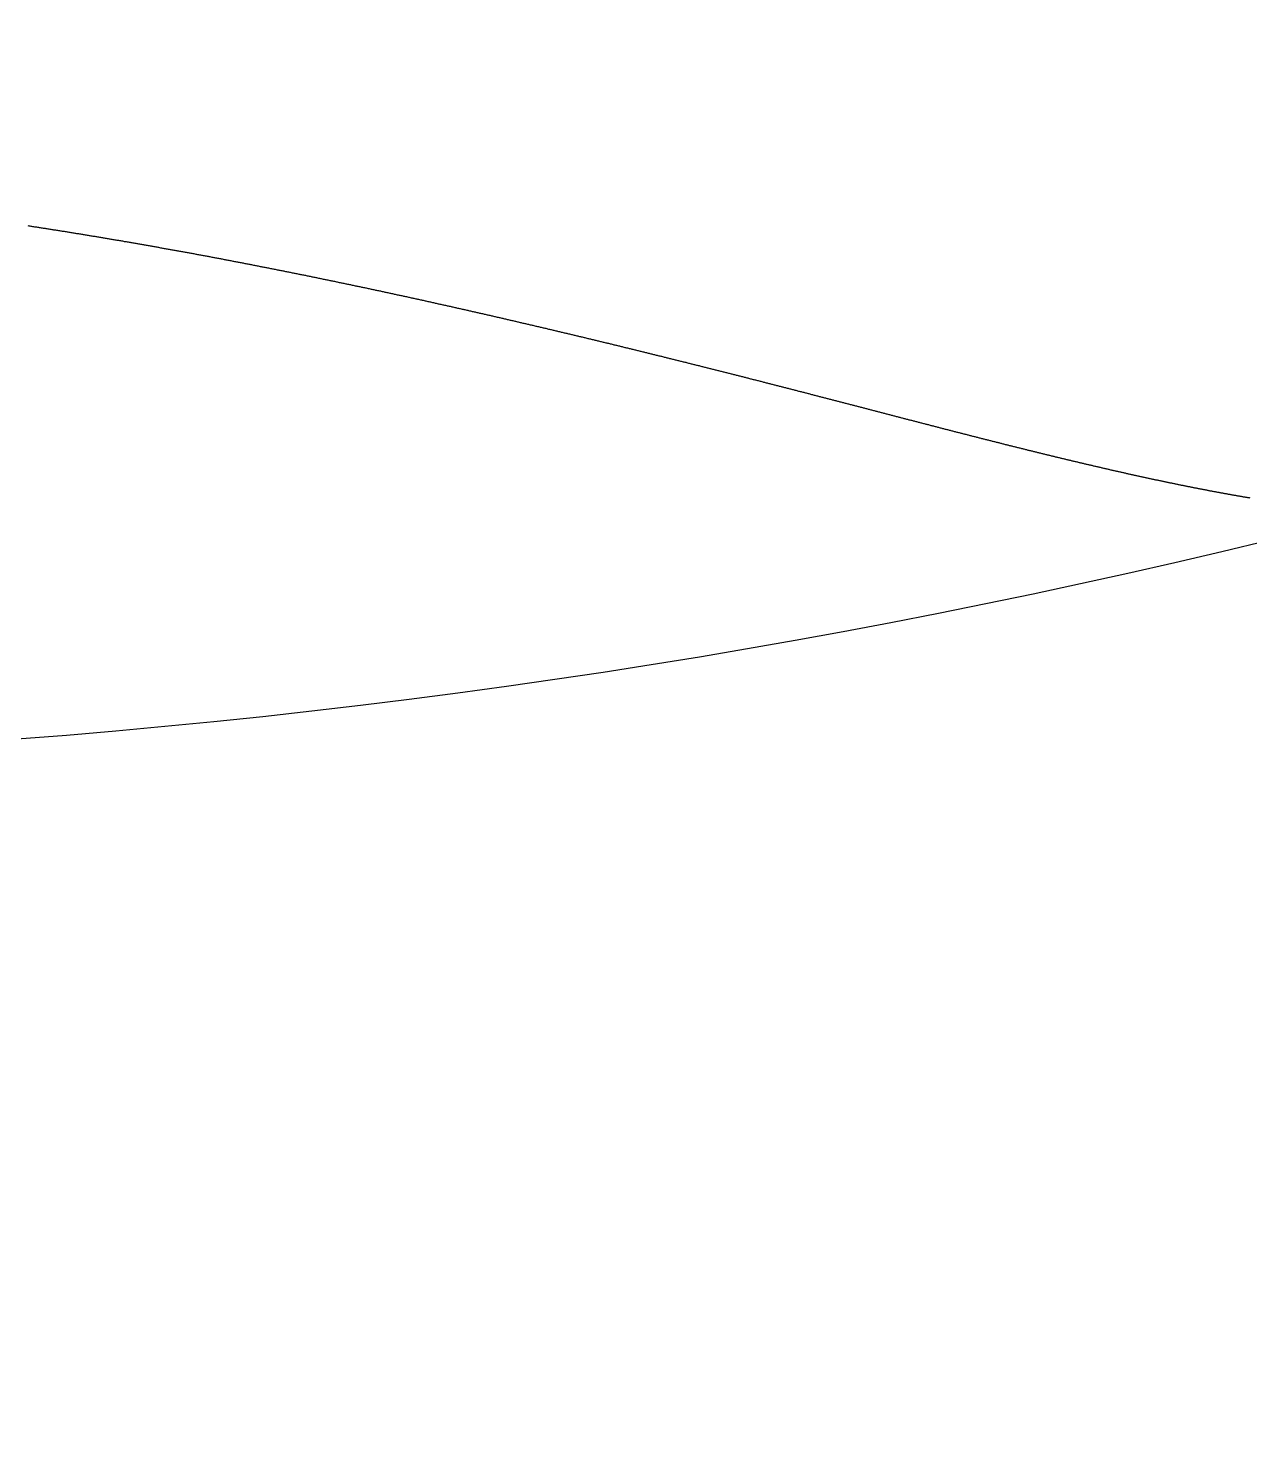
# Model space of a CAD drawing. Header units: millimetres. Extents: x 88 to 97873, y 32 to 55088.
# Drawn here: x 48501.361 to 48503.154, y 4949.836 to 4951.916 of the extents above; entities that cross this region are included whole.
import ezdxf

# ---------------------------------------------------------------- set-up
doc = ezdxf.new("R2010")
doc.units = ezdxf.units.MM
doc.header["$LTSCALE"] = 0.3

msp = doc.modelspace()

# ---------------------------------------------------------------- linework, layer by layer
msp.add_lwpolyline([(48501.36, 4951.6264), (48501.3615, 4951.6262), (48501.3629, 4951.626), (48501.3643, 4951.6258), (48501.3657, 4951.6255), (48501.3671, 4951.6253), (48501.3685, 4951.6251), (48501.3699, 4951.6249), (48501.3713, 4951.6247), (48501.3727, 4951.6245), (48501.3741, 4951.6242), (48501.3755, 4951.624), (48501.3769, 4951.6238), (48501.3783, 4951.6236), (48501.3797, 4951.6234), (48501.3811, 4951.6232), (48501.3825, 4951.6229), (48501.3839, 4951.6227), (48501.3853, 4951.6225), (48501.3867, 4951.6223), (48501.3881, 4951.6221), (48501.3895, 4951.6218), (48501.391, 4951.6216), (48501.3924, 4951.6214), (48501.3938, 4951.6212), (48501.3952, 4951.621), (48501.3966, 4951.6207), (48501.398, 4951.6205), (48501.3994, 4951.6203), (48501.4008, 4951.6201), (48501.4022, 4951.6199), (48501.4036, 4951.6196), (48501.405, 4951.6194), (48501.4064, 4951.6192), (48501.4078, 4951.619), (48501.4092, 4951.6187), (48501.4106, 4951.6185), (48501.412, 4951.6183), (48501.4134, 4951.6181), (48501.4148, 4951.6178), (48501.4162, 4951.6176), (48501.4176, 4951.6174), (48501.419, 4951.6172), (48501.4204, 4951.6169), (48501.4218, 4951.6167), (48501.4232, 4951.6165), (48501.4246, 4951.6163), (48501.426, 4951.616), (48501.4274, 4951.6158), (48501.4289, 4951.6156), (48501.4303, 4951.6154), (48501.4317, 4951.6151), (48501.4331, 4951.6149), (48501.4345, 4951.6147), (48501.4359, 4951.6145), (48501.4373, 4951.6142), (48501.4387, 4951.614), (48501.4401, 4951.6138), (48501.4415, 4951.6135), (48501.4429, 4951.6133), (48501.4443, 4951.6131), (48501.4457, 4951.6128), (48501.4471, 4951.6126), (48501.4485, 4951.6124), (48501.4499, 4951.6122), (48501.4513, 4951.6119), (48501.4527, 4951.6117), (48501.4541, 4951.6115), (48501.4555, 4951.6112), (48501.4569, 4951.611), (48501.4583, 4951.6108), (48501.4597, 4951.6105), (48501.4611, 4951.6103), (48501.4625, 4951.6101), (48501.4639, 4951.6098), (48501.4653, 4951.6096), (48501.4667, 4951.6094), (48501.4681, 4951.6091), (48501.4695, 4951.6089), (48501.4709, 4951.6087), (48501.4723, 4951.6084), (48501.4737, 4951.6082), (48501.4751, 4951.608), (48501.4765, 4951.6077), (48501.4779, 4951.6075), (48501.4793, 4951.6072), (48501.4807, 4951.607), (48501.4821, 4951.6068), (48501.4835, 4951.6065), (48501.4849, 4951.6063), (48501.4863, 4951.6061), (48501.4877, 4951.6058), (48501.4891, 4951.6056), (48501.4905, 4951.6053), (48501.4919, 4951.6051), (48501.4933, 4951.6049), (48501.4947, 4951.6046), (48501.4961, 4951.6044), (48501.4975, 4951.6042), (48501.4989, 4951.6039), (48501.5003, 4951.6037), (48501.5017, 4951.6034), (48501.5031, 4951.6032), (48501.5045, 4951.603), (48501.5059, 4951.6027), (48501.5073, 4951.6025), (48501.5087, 4951.6022), (48501.5101, 4951.602), (48501.5115, 4951.6017), (48501.5129, 4951.6015), (48501.5143, 4951.6013), (48501.5157, 4951.601), (48501.5171, 4951.6008), (48501.5185, 4951.6005), (48501.5199, 4951.6003), (48501.5213, 4951.6), (48501.5227, 4951.5998), (48501.5241, 4951.5996), (48501.5255, 4951.5993), (48501.5269, 4951.5991), (48501.5283, 4951.5988), (48501.5297, 4951.5986), (48501.5311, 4951.5983), (48501.5325, 4951.5981), (48501.5339, 4951.5978), (48501.5353, 4951.5976), (48501.5367, 4951.5974), (48501.5381, 4951.5971), (48501.5395, 4951.5969), (48501.5409, 4951.5966), (48501.5423, 4951.5964), (48501.5437, 4951.5961), (48501.5451, 4951.5959), (48501.5465, 4951.5956), (48501.5479, 4951.5954), (48501.5493, 4951.5951), (48501.5507, 4951.5949), (48501.5521, 4951.5946), (48501.5535, 4951.5944), (48501.5549, 4951.5941), (48501.5563, 4951.5939), (48501.5577, 4951.5936), (48501.559, 4951.5934), (48501.5604, 4951.5931), (48501.5618, 4951.5929), (48501.5632, 4951.5926), (48501.5646, 4951.5924), (48501.566, 4951.5921), (48501.5674, 4951.5919), (48501.5688, 4951.5916), (48501.5702, 4951.5914), (48501.5716, 4951.5911), (48501.573, 4951.5909), (48501.5744, 4951.5906), (48501.5758, 4951.5904), (48501.5772, 4951.5901), (48501.5786, 4951.5899), (48501.58, 4951.5896), (48501.5814, 4951.5894), (48501.5828, 4951.5891), (48501.5842, 4951.5888), (48501.5856, 4951.5886), (48501.587, 4951.5883), (48501.5884, 4951.5881), (48501.5898, 4951.5878), (48501.5911, 4951.5876), (48501.5925, 4951.5873), (48501.5939, 4951.5871), (48501.5953, 4951.5868), (48501.5967, 4951.5865), (48501.5981, 4951.5863), (48501.5995, 4951.586), (48501.6009, 4951.5858), (48501.6023, 4951.5855), (48501.6037, 4951.5853), (48501.6051, 4951.585), (48501.6065, 4951.5847), (48501.6079, 4951.5845), (48501.6093, 4951.5842), (48501.6107, 4951.584), (48501.6121, 4951.5837), (48501.6135, 4951.5835), (48501.6148, 4951.5832), (48501.6162, 4951.5829), (48501.6176, 4951.5827), (48501.619, 4951.5824), (48501.6204, 4951.5822), (48501.6218, 4951.5819), (48501.6232, 4951.5816), (48501.6246, 4951.5814), (48501.626, 4951.5811), (48501.6274, 4951.5809), (48501.6288, 4951.5806), (48501.6302, 4951.5803), (48501.6316, 4951.5801), (48501.6329, 4951.5798), (48501.6343, 4951.5796), (48501.6357, 4951.5793), (48501.6371, 4951.579), (48501.6385, 4951.5788), (48501.6399, 4951.5785), (48501.6413, 4951.5782), (48501.6427, 4951.578), (48501.6441, 4951.5777), (48501.6455, 4951.5775), (48501.6469, 4951.5772), (48501.6483, 4951.5769), (48501.6496, 4951.5767), (48501.651, 4951.5764), (48501.6524, 4951.5761), (48501.6538, 4951.5759), (48501.6552, 4951.5756), (48501.6566, 4951.5753), (48501.658, 4951.5751), (48501.6594, 4951.5748), (48501.6608, 4951.5745), (48501.6622, 4951.5743), (48501.6635, 4951.574), (48501.6649, 4951.5737), (48501.6663, 4951.5735), (48501.6677, 4951.5732), (48501.6691, 4951.5729), (48501.6705, 4951.5727), (48501.6719, 4951.5724), (48501.6733, 4951.5721), (48501.6747, 4951.5719), (48501.6761, 4951.5716), (48501.6774, 4951.5713), (48501.6788, 4951.5711), (48501.6802, 4951.5708), (48501.6816, 4951.5705), (48501.683, 4951.5703), (48501.6844, 4951.57), (48501.6858, 4951.5697), (48501.6872, 4951.5694), (48501.6885, 4951.5692), (48501.6899, 4951.5689), (48501.6913, 4951.5686), (48501.6927, 4951.5684), (48501.6941, 4951.5681), (48501.6955, 4951.5678), (48501.6969, 4951.5676), (48501.6983, 4951.5673), (48501.6996, 4951.567), (48501.701, 4951.5667), (48501.7024, 4951.5665), (48501.7038, 4951.5662), (48501.7052, 4951.5659), (48501.7066, 4951.5657), (48501.708, 4951.5654), (48501.7094, 4951.5651), (48501.7107, 4951.5648), (48501.7121, 4951.5646), (48501.7135, 4951.5643), (48501.7149, 4951.564), (48501.7163, 4951.5637), (48501.7177, 4951.5635), (48501.7191, 4951.5632), (48501.7204, 4951.5629), (48501.7218, 4951.5626), (48501.7232, 4951.5624), (48501.7246, 4951.5621), (48501.726, 4951.5618), (48501.7274, 4951.5615), (48501.7288, 4951.5613), (48501.7301, 4951.561), (48501.7315, 4951.5607), (48501.7329, 4951.5604), (48501.7343, 4951.5602), (48501.7357, 4951.5599), (48501.7371, 4951.5596), (48501.7384, 4951.5593), (48501.7398, 4951.5591), (48501.7412, 4951.5588), (48501.7426, 4951.5585), (48501.744, 4951.5582), (48501.7454, 4951.5579), (48501.7467, 4951.5577), (48501.7481, 4951.5574), (48501.7495, 4951.5571), (48501.7509, 4951.5568), (48501.7523, 4951.5566), (48501.7537, 4951.5563), (48501.755, 4951.556), (48501.7564, 4951.5557), (48501.7578, 4951.5554), (48501.7592, 4951.5552), (48501.7606, 4951.5549), (48501.762, 4951.5546), (48501.7633, 4951.5543), (48501.7647, 4951.554), (48501.7661, 4951.5538), (48501.7675, 4951.5535), (48501.7689, 4951.5532), (48501.7702, 4951.5529), (48501.7716, 4951.5526), (48501.773, 4951.5523), (48501.7744, 4951.5521), (48501.7758, 4951.5518), (48501.7771, 4951.5515), (48501.7785, 4951.5512), (48501.7799, 4951.5509), (48501.7813, 4951.5507), (48501.7827, 4951.5504), (48501.7841, 4951.5501), (48501.7854, 4951.5498), (48501.7868, 4951.5495), (48501.7882, 4951.5492), (48501.7896, 4951.549), (48501.7909, 4951.5487), (48501.7923, 4951.5484), (48501.7937, 4951.5481), (48501.7951, 4951.5478), (48501.7965, 4951.5475), (48501.7978, 4951.5473), (48501.7992, 4951.547), (48501.8006, 4951.5467), (48501.802, 4951.5464), (48501.8034, 4951.5461), (48501.8047, 4951.5458), (48501.8061, 4951.5455), (48501.8075, 4951.5453), (48501.8089, 4951.545), (48501.8102, 4951.5447), (48501.8116, 4951.5444), (48501.813, 4951.5441), (48501.8144, 4951.5438), (48501.8158, 4951.5435), (48501.8171, 4951.5432), (48501.8185, 4951.543), (48501.8199, 4951.5427), (48501.8213, 4951.5424), (48501.8226, 4951.5421), (48501.824, 4951.5418), (48501.8254, 4951.5415), (48501.8268, 4951.5412), (48501.8281, 4951.5409), (48501.8295, 4951.5407), (48501.8309, 4951.5404), (48501.8323, 4951.5401), (48501.8337, 4951.5398), (48501.835, 4951.5395), (48501.8364, 4951.5392), (48501.8378, 4951.5389), (48501.8392, 4951.5386), (48501.8405, 4951.5383), (48501.8419, 4951.5381), (48501.8433, 4951.5378), (48501.8446, 4951.5375), (48501.846, 4951.5372), (48501.8474, 4951.5369), (48501.8488, 4951.5366), (48501.8501, 4951.5363), (48501.8515, 4951.536), (48501.8529, 4951.5357), (48501.8543, 4951.5354), (48501.8556, 4951.5351), (48501.857, 4951.5349), (48501.8584, 4951.5346), (48501.8598, 4951.5343), (48501.8611, 4951.534), (48501.8625, 4951.5337), (48501.8639, 4951.5334), (48501.8652, 4951.5331), (48501.8666, 4951.5328), (48501.868, 4951.5325), (48501.8694, 4951.5322), (48501.8707, 4951.5319), (48501.8721, 4951.5316), (48501.8735, 4951.5313), (48501.8749, 4951.531), (48501.8762, 4951.5308), (48501.8776, 4951.5305), (48501.879, 4951.5302), (48501.8803, 4951.5299), (48501.8817, 4951.5296), (48501.8831, 4951.5293), (48501.8844, 4951.529), (48501.8858, 4951.5287), (48501.8872, 4951.5284), (48501.8886, 4951.5281), (48501.8899, 4951.5278), (48501.8913, 4951.5275), (48501.8927, 4951.5272), (48501.894, 4951.5269), (48501.8954, 4951.5266), (48501.8968, 4951.5263), (48501.8981, 4951.526), (48501.8995, 4951.5257), (48501.9009, 4951.5254), (48501.9022, 4951.5251), (48501.9036, 4951.5248), (48501.905, 4951.5245), (48501.9064, 4951.5242), (48501.9077, 4951.524), (48501.9091, 4951.5237), (48501.9105, 4951.5234), (48501.9118, 4951.5231), (48501.9132, 4951.5228), (48501.9146, 4951.5225), (48501.9159, 4951.5222), (48501.9173, 4951.5219), (48501.9187, 4951.5216), (48501.92, 4951.5213), (48501.9214, 4951.521), (48501.9228, 4951.5207), (48501.9241, 4951.5204), (48501.9255, 4951.5201), (48501.9269, 4951.5198), (48501.9282, 4951.5195), (48501.9296, 4951.5192), (48501.931, 4951.5189), (48501.9323, 4951.5186), (48501.9337, 4951.5183), (48501.935, 4951.518), (48501.9364, 4951.5177), (48501.9378, 4951.5174), (48501.9391, 4951.5171), (48501.9405, 4951.5168), (48501.9419, 4951.5165), (48501.9432, 4951.5162), (48501.9446, 4951.5159), (48501.946, 4951.5156), (48501.9473, 4951.5153), (48501.9487, 4951.515), (48501.9501, 4951.5147), (48501.9514, 4951.5144), (48501.9528, 4951.5141), (48501.9541, 4951.5138), (48501.9555, 4951.5135), (48501.9569, 4951.5132), (48501.9582, 4951.5128), (48501.9596, 4951.5125), (48501.961, 4951.5122), (48501.9623, 4951.5119), (48501.9637, 4951.5116), (48501.965, 4951.5113), (48501.9664, 4951.511), (48501.9678, 4951.5107), (48501.9691, 4951.5104), (48501.9705, 4951.5101), (48501.9718, 4951.5098), (48501.9732, 4951.5095), (48501.9746, 4951.5092), (48501.9759, 4951.5089), (48501.9773, 4951.5086), (48501.9786, 4951.5083), (48501.98, 4951.508), (48501.9814, 4951.5077), (48501.9827, 4951.5074), (48501.9841, 4951.5071), (48501.9854, 4951.5068), (48501.9868, 4951.5065), (48501.9882, 4951.5062), (48501.9895, 4951.5059), (48501.9909, 4951.5055), (48501.9922, 4951.5052), (48501.9936, 4951.5049), (48501.9949, 4951.5046), (48501.9963, 4951.5043), (48501.9977, 4951.504), (48501.999, 4951.5037), (48502.0004, 4951.5034), (48502.0017, 4951.5031), (48502.0031, 4951.5028), (48502.0044, 4951.5025), (48502.0058, 4951.5022), (48502.0072, 4951.5019), (48502.0085, 4951.5016), (48502.0099, 4951.5013), (48502.0112, 4951.5009), (48502.0126, 4951.5006), (48502.0139, 4951.5003), (48502.0153, 4951.5), (48502.0166, 4951.4997), (48502.018, 4951.4994), (48502.0194, 4951.4991), (48502.0207, 4951.4988), (48502.0221, 4951.4985), (48502.0234, 4951.4982), (48502.0248, 4951.4979), (48502.0261, 4951.4976), (48502.0275, 4951.4973), (48502.0288, 4951.4969), (48502.0302, 4951.4966), (48502.0315, 4951.4963), (48502.0329, 4951.496), (48502.0343, 4951.4957), (48502.0356, 4951.4954), (48502.037, 4951.4951), (48502.0383, 4951.4948), (48502.0397, 4951.4945), (48502.041, 4951.4942), (48502.0424, 4951.4938), (48502.0437, 4951.4935), (48502.0451, 4951.4932), (48502.0464, 4951.4929), (48502.0478, 4951.4926), (48502.0491, 4951.4923), (48502.0505, 4951.492), (48502.0518, 4951.4917), (48502.0532, 4951.4914), (48502.0545, 4951.491), (48502.0559, 4951.4907), (48502.0572, 4951.4904), (48502.0586, 4951.4901), (48502.0599, 4951.4898), (48502.0613, 4951.4895), (48502.0626, 4951.4892), (48502.064, 4951.4889), (48502.0653, 4951.4886), (48502.0667, 4951.4882), (48502.068, 4951.4879), (48502.0694, 4951.4876), (48502.0707, 4951.4873), (48502.0721, 4951.487), (48502.0734, 4951.4867), (48502.0748, 4951.4864), (48502.0761, 4951.4861), (48502.0775, 4951.4857), (48502.0788, 4951.4854), (48502.0801, 4951.4851), (48502.0815, 4951.4848), (48502.0828, 4951.4845), (48502.0842, 4951.4842), (48502.0855, 4951.4839), (48502.0869, 4951.4835), (48502.0882, 4951.4832), (48502.0896, 4951.4829), (48502.0909, 4951.4826), (48502.0923, 4951.4823), (48502.0936, 4951.482), (48502.095, 4951.4817), (48502.0963, 4951.4813), (48502.0976, 4951.481), (48502.099, 4951.4807), (48502.1003, 4951.4804), (48502.1017, 4951.4801), (48502.103, 4951.4798), (48502.1044, 4951.4795), (48502.1057, 4951.4791), (48502.107, 4951.4788), (48502.1084, 4951.4785), (48502.1097, 4951.4782), (48502.1111, 4951.4779), (48502.1124, 4951.4776), (48502.1138, 4951.4773), (48502.1151, 4951.4769), (48502.1164, 4951.4766), (48502.1178, 4951.4763), (48502.1191, 4951.476), (48502.1205, 4951.4757), (48502.1218, 4951.4754), (48502.1232, 4951.475), (48502.1245, 4951.4747), (48502.1258, 4951.4744), (48502.1272, 4951.4741), (48502.1285, 4951.4738), (48502.1299, 4951.4735), (48502.1312, 4951.4731), (48502.1325, 4951.4728), (48502.1339, 4951.4725), (48502.1352, 4951.4722), (48502.1366, 4951.4719), (48502.1379, 4951.4716), (48502.1392, 4951.4712), (48502.1406, 4951.4709), (48502.1419, 4951.4706), (48502.1432, 4951.4703), (48502.1446, 4951.47), (48502.1459, 4951.4696), (48502.1473, 4951.4693), (48502.1486, 4951.469), (48502.1499, 4951.4687), (48502.1513, 4951.4684), (48502.1526, 4951.4681), (48502.1539, 4951.4677), (48502.1553, 4951.4674), (48502.1566, 4951.4671), (48502.158, 4951.4668), (48502.1593, 4951.4665), (48502.1606, 4951.4661), (48502.162, 4951.4658), (48502.1633, 4951.4655), (48502.1646, 4951.4652), (48502.166, 4951.4649), (48502.1673, 4951.4646), (48502.1686, 4951.4642), (48502.17, 4951.4639), (48502.1713, 4951.4636), (48502.1726, 4951.4633), (48502.174, 4951.463), (48502.1753, 4951.4626), (48502.1766, 4951.4623), (48502.178, 4951.462), (48502.1793, 4951.4617), (48502.1806, 4951.4614), (48502.182, 4951.461), (48502.1833, 4951.4607), (48502.1846, 4951.4604), (48502.186, 4951.4601), (48502.1873, 4951.4598), (48502.1886, 4951.4594), (48502.19, 4951.4591), (48502.1913, 4951.4588), (48502.1926, 4951.4585), (48502.1939, 4951.4582), (48502.1953, 4951.4578), (48502.1966, 4951.4575), (48502.1979, 4951.4572), (48502.1993, 4951.4569), (48502.2006, 4951.4565), (48502.2019, 4951.4562), (48502.2033, 4951.4559), (48502.2046, 4951.4556), (48502.2059, 4951.4553), (48502.2072, 4951.4549), (48502.2086, 4951.4546), (48502.2099, 4951.4543), (48502.2112, 4951.454), (48502.2126, 4951.4537), (48502.2139, 4951.4533), (48502.2152, 4951.453), (48502.2165, 4951.4527), (48502.2179, 4951.4524), (48502.2192, 4951.452), (48502.2205, 4951.4517), (48502.2218, 4951.4514), (48502.2232, 4951.4511), (48502.2245, 4951.4508), (48502.2258, 4951.4504), (48502.2271, 4951.4501), (48502.2285, 4951.4498), (48502.2298, 4951.4495), (48502.2311, 4951.4491), (48502.2324, 4951.4488), (48502.2338, 4951.4485), (48502.2351, 4951.4482), (48502.2364, 4951.4478), (48502.2377, 4951.4475), (48502.2391, 4951.4472), (48502.2404, 4951.4469), (48502.2417, 4951.4466), (48502.243, 4951.4462), (48502.2444, 4951.4459), (48502.2457, 4951.4456), (48502.247, 4951.4453), (48502.2483, 4951.4449), (48502.2496, 4951.4446), (48502.251, 4951.4443), (48502.2523, 4951.444), (48502.2536, 4951.4436), (48502.2549, 4951.4433), (48502.2562, 4951.443), (48502.2576, 4951.4427), (48502.2589, 4951.4423), (48502.2602, 4951.442), (48502.2615, 4951.4417), (48502.2628, 4951.4414), (48502.2642, 4951.4411), (48502.2655, 4951.4407), (48502.2668, 4951.4404), (48502.2681, 4951.4401), (48502.2694, 4951.4398), (48502.2708, 4951.4394), (48502.2721, 4951.4391), (48502.2734, 4951.4388), (48502.2747, 4951.4385), (48502.276, 4951.4381), (48502.2773, 4951.4378), (48502.2787, 4951.4375), (48502.28, 4951.4372), (48502.2813, 4951.4368), (48502.2826, 4951.4365), (48502.2839, 4951.4362), (48502.2852, 4951.4359), (48502.2866, 4951.4355), (48502.2879, 4951.4352), (48502.2892, 4951.4349), (48502.2905, 4951.4346), (48502.2918, 4951.4342), (48502.2931, 4951.4339), (48502.2944, 4951.4336), (48502.2958, 4951.4333), (48502.2971, 4951.4329), (48502.2984, 4951.4326), (48502.2997, 4951.4323), (48502.301, 4951.432), (48502.3023, 4951.4316), (48502.3036, 4951.4313), (48502.305, 4951.431), (48502.3063, 4951.4306), (48502.3076, 4951.4303), (48502.3089, 4951.43), (48502.3102, 4951.4297), (48502.3115, 4951.4293), (48502.3128, 4951.429), (48502.3141, 4951.4287), (48502.3154, 4951.4284), (48502.3168, 4951.428), (48502.3181, 4951.4277), (48502.3194, 4951.4274), (48502.3207, 4951.4271), (48502.322, 4951.4267), (48502.3233, 4951.4264), (48502.3246, 4951.4261), (48502.3259, 4951.4258), (48502.3272, 4951.4254), (48502.3285, 4951.4251), (48502.3298, 4951.4248), (48502.3312, 4951.4244), (48502.3325, 4951.4241), (48502.3338, 4951.4238), (48502.3351, 4951.4235), (48502.3364, 4951.4231), (48502.3377, 4951.4228), (48502.339, 4951.4225), (48502.3403, 4951.4222), (48502.3416, 4951.4218), (48502.3429, 4951.4215), (48502.3442, 4951.4212), (48502.3455, 4951.4209), (48502.3468, 4951.4205), (48502.3481, 4951.4202), (48502.3494, 4951.4199), (48502.3507, 4951.4195), (48502.352, 4951.4192), (48502.3533, 4951.4189), (48502.3547, 4951.4186), (48502.356, 4951.4182), (48502.3573, 4951.4179), (48502.3586, 4951.4176), (48502.3599, 4951.4173), (48502.3612, 4951.4169), (48502.3625, 4951.4166), (48502.3638, 4951.4163), (48502.3651, 4951.4159), (48502.3664, 4951.4156), (48502.3677, 4951.4153), (48502.369, 4951.415), (48502.3703, 4951.4146), (48502.3716, 4951.4143), (48502.3729, 4951.414), (48502.3742, 4951.4136), (48502.3755, 4951.4133), (48502.3768, 4951.413), (48502.3781, 4951.4127), (48502.3794, 4951.4123), (48502.3807, 4951.412), (48502.382, 4951.4117), (48502.3833, 4951.4114), (48502.3846, 4951.411), (48502.3859, 4951.4107), (48502.3872, 4951.4104), (48502.3885, 4951.41), (48502.3898, 4951.4097), (48502.3911, 4951.4094), (48502.3924, 4951.4091), (48502.3936, 4951.4087), (48502.3949, 4951.4084), (48502.3962, 4951.4081), (48502.3975, 4951.4077), (48502.3988, 4951.4074), (48502.4001, 4951.4071), (48502.4014, 4951.4068), (48502.4027, 4951.4064), (48502.404, 4951.4061), (48502.4053, 4951.4058), (48502.4066, 4951.4054), (48502.4079, 4951.4051), (48502.4092, 4951.4048), (48502.4105, 4951.4045), (48502.4118, 4951.4041), (48502.4131, 4951.4038), (48502.4144, 4951.4035), (48502.4156, 4951.4031), (48502.4169, 4951.4028), (48502.4182, 4951.4025), (48502.4195, 4951.4022), (48502.4208, 4951.4018), (48502.4221, 4951.4015), (48502.4234, 4951.4012), (48502.4247, 4951.4008), (48502.426, 4951.4005), (48502.4273, 4951.4002), (48502.4286, 4951.3999), (48502.4298, 4951.3995), (48502.4311, 4951.3992), (48502.4324, 4951.3989), (48502.4337, 4951.3985), (48502.435, 4951.3982), (48502.4363, 4951.3979), (48502.4376, 4951.3976), (48502.4389, 4951.3972), (48502.4401, 4951.3969), (48502.4414, 4951.3966), (48502.4427, 4951.3962), (48502.444, 4951.3959), (48502.4453, 4951.3956), (48502.4466, 4951.3953), (48502.4479, 4951.3949), (48502.4492, 4951.3946), (48502.4504, 4951.3943), (48502.4517, 4951.3939), (48502.453, 4951.3936), (48502.4543, 4951.3933), (48502.4556, 4951.393), (48502.4569, 4951.3926), (48502.4581, 4951.3923), (48502.4594, 4951.392), (48502.4607, 4951.3916), (48502.462, 4951.3913), (48502.4633, 4951.391), (48502.4646, 4951.3906), (48502.4658, 4951.3903), (48502.4671, 4951.39), (48502.4684, 4951.3897), (48502.4697, 4951.3893), (48502.471, 4951.389), (48502.4722, 4951.3887), (48502.4735, 4951.3883), (48502.4748, 4951.388), (48502.4761, 4951.3877), (48502.4774, 4951.3874), (48502.4786, 4951.387), (48502.4799, 4951.3867), (48502.4812, 4951.3864), (48502.4825, 4951.386), (48502.4838, 4951.3857), (48502.485, 4951.3854), (48502.4863, 4951.3851), (48502.4876, 4951.3847), (48502.4889, 4951.3844), (48502.4902, 4951.3841), (48502.4914, 4951.3837), (48502.4927, 4951.3834), (48502.494, 4951.3831), (48502.4953, 4951.3828), (48502.4965, 4951.3824), (48502.4978, 4951.3821), (48502.4991, 4951.3818), (48502.5004, 4951.3814), (48502.5016, 4951.3811), (48502.5029, 4951.3808), (48502.5042, 4951.3804), (48502.5055, 4951.3801), (48502.5067, 4951.3798), (48502.508, 4951.3795), (48502.5093, 4951.3791), (48502.5106, 4951.3788), (48502.5118, 4951.3785), (48502.5131, 4951.3781), (48502.5144, 4951.3778), (48502.5156, 4951.3775), (48502.5169, 4951.3772), (48502.5182, 4951.3768), (48502.5195, 4951.3765), (48502.5207, 4951.3762), (48502.522, 4951.3758), (48502.5233, 4951.3755), (48502.5245, 4951.3752), (48502.5258, 4951.3749), (48502.5271, 4951.3745), (48502.5283, 4951.3742), (48502.5296, 4951.3739), (48502.5309, 4951.3735), (48502.5321, 4951.3732), (48502.5334, 4951.3729), (48502.5347, 4951.3726), (48502.5359, 4951.3722), (48502.5372, 4951.3719), (48502.5385, 4951.3716), (48502.5398, 4951.3712), (48502.541, 4951.3709), (48502.5423, 4951.3706), (48502.5435, 4951.3703), (48502.5448, 4951.3699), (48502.5461, 4951.3696), (48502.5473, 4951.3693), (48502.5486, 4951.3689), (48502.5499, 4951.3686), (48502.5511, 4951.3683), (48502.5524, 4951.368), (48502.5537, 4951.3676), (48502.5549, 4951.3673), (48502.5562, 4951.367), (48502.5575, 4951.3666), (48502.5587, 4951.3663), (48502.56, 4951.366), (48502.5612, 4951.3657), (48502.5625, 4951.3653), (48502.5638, 4951.365), (48502.565, 4951.3647), (48502.5663, 4951.3644), (48502.5675, 4951.364), (48502.5688, 4951.3637), (48502.5701, 4951.3634), (48502.5713, 4951.363), (48502.5726, 4951.3627), (48502.5738, 4951.3624), (48502.5751, 4951.3621), (48502.5764, 4951.3617), (48502.5776, 4951.3614), (48502.5789, 4951.3611), (48502.5801, 4951.3608), (48502.5814, 4951.3604), (48502.5826, 4951.3601), (48502.5839, 4951.3598), (48502.5852, 4951.3594), (48502.5864, 4951.3591), (48502.5877, 4951.3588), (48502.5889, 4951.3585), (48502.5902, 4951.3581), (48502.5914, 4951.3578), (48502.5927, 4951.3575), (48502.5939, 4951.3572), (48502.5952, 4951.3568), (48502.5964, 4951.3565), (48502.5977, 4951.3562), (48502.5989, 4951.3559), (48502.6002, 4951.3555), (48502.6015, 4951.3552), (48502.6027, 4951.3549), (48502.604, 4951.3546), (48502.6052, 4951.3542), (48502.6065, 4951.3539), (48502.6077, 4951.3536), (48502.609, 4951.3533), (48502.6102, 4951.3529), (48502.6115, 4951.3526), (48502.6127, 4951.3523), (48502.614, 4951.352), (48502.6152, 4951.3516), (48502.6164, 4951.3513), (48502.6177, 4951.351), (48502.6189, 4951.3507), (48502.6202, 4951.3503), (48502.6214, 4951.35), (48502.6227, 4951.3497), (48502.6239, 4951.3494), (48502.6252, 4951.349), (48502.6264, 4951.3487), (48502.6277, 4951.3484), (48502.6289, 4951.3481), (48502.6302, 4951.3477), (48502.6314, 4951.3474), (48502.6326, 4951.3471), (48502.6339, 4951.3468), (48502.6351, 4951.3465), (48502.6364, 4951.3461), (48502.6376, 4951.3458), (48502.6389, 4951.3455), (48502.6401, 4951.3452), (48502.6413, 4951.3448), (48502.6426, 4951.3445), (48502.6438, 4951.3442), (48502.6451, 4951.3439), (48502.6463, 4951.3435), (48502.6476, 4951.3432), (48502.6488, 4951.3429), (48502.65, 4951.3426), (48502.6513, 4951.3423), (48502.6525, 4951.3419), (48502.6537, 4951.3416), (48502.655, 4951.3413), (48502.6562, 4951.341), (48502.6575, 4951.3407), (48502.6587, 4951.3403), (48502.6599, 4951.34), (48502.6612, 4951.3397), (48502.6624, 4951.3394), (48502.6636, 4951.3391), (48502.6649, 4951.3387), (48502.6661, 4951.3384), (48502.6673, 4951.3381), (48502.6686, 4951.3378), (48502.6698, 4951.3375), (48502.6711, 4951.3371), (48502.6723, 4951.3368), (48502.6735, 4951.3365), (48502.6748, 4951.3362), (48502.676, 4951.3359), (48502.6772, 4951.3355), (48502.6784, 4951.3352), (48502.6797, 4951.3349), (48502.6809, 4951.3346), (48502.6821, 4951.3343), (48502.6834, 4951.3339), (48502.6846, 4951.3336), (48502.6858, 4951.3333), (48502.6871, 4951.333), (48502.6883, 4951.3327), (48502.6895, 4951.3324), (48502.6907, 4951.332), (48502.692, 4951.3317), (48502.6932, 4951.3314), (48502.6944, 4951.3311), (48502.6957, 4951.3308), (48502.6969, 4951.3305), (48502.6981, 4951.3301), (48502.6993, 4951.3298), (48502.7006, 4951.3295), (48502.7018, 4951.3292), (48502.703, 4951.3289), (48502.7042, 4951.3286), (48502.7055, 4951.3282), (48502.7067, 4951.3279), (48502.7079, 4951.3276), (48502.7091, 4951.3273), (48502.7104, 4951.327), (48502.7116, 4951.3267), (48502.7128, 4951.3264), (48502.714, 4951.326), (48502.7152, 4951.3257), (48502.7165, 4951.3254), (48502.7177, 4951.3251), (48502.7189, 4951.3248), (48502.7201, 4951.3245), (48502.7213, 4951.3242), (48502.7226, 4951.3239), (48502.7238, 4951.3235), (48502.725, 4951.3232), (48502.7262, 4951.3229), (48502.7274, 4951.3226), (48502.7287, 4951.3223), (48502.7299, 4951.322), (48502.7311, 4951.3217), (48502.7323, 4951.3214), (48502.7335, 4951.321), (48502.7347, 4951.3207), (48502.7359, 4951.3204), (48502.7372, 4951.3201), (48502.7384, 4951.3198), (48502.7396, 4951.3195), (48502.7408, 4951.3192), (48502.742, 4951.3189), (48502.7432, 4951.3186), (48502.7444, 4951.3183), (48502.7457, 4951.3179), (48502.7469, 4951.3176), (48502.7481, 4951.3173), (48502.7493, 4951.317), (48502.7505, 4951.3167), (48502.7517, 4951.3164), (48502.7529, 4951.3161), (48502.7541, 4951.3158), (48502.7553, 4951.3155), (48502.7565, 4951.3152), (48502.7578, 4951.3149), (48502.759, 4951.3146), (48502.7602, 4951.3142), (48502.7614, 4951.3139), (48502.7626, 4951.3136), (48502.7638, 4951.3133), (48502.765, 4951.313), (48502.7662, 4951.3127), (48502.7674, 4951.3124), (48502.7686, 4951.3121), (48502.7698, 4951.3118), (48502.771, 4951.3115), (48502.7722, 4951.3112), (48502.7734, 4951.3109), (48502.7746, 4951.3106), (48502.7758, 4951.3103), (48502.777, 4951.31), (48502.7782, 4951.3097), (48502.7794, 4951.3094), (48502.7806, 4951.3091), (48502.7818, 4951.3088), (48502.783, 4951.3085), (48502.7842, 4951.3082), (48502.7854, 4951.3079), (48502.7866, 4951.3075), (48502.7878, 4951.3072), (48502.789, 4951.3069), (48502.7902, 4951.3066), (48502.7914, 4951.3063), (48502.7926, 4951.306), (48502.7938, 4951.3057), (48502.795, 4951.3054), (48502.7962, 4951.3051), (48502.7974, 4951.3048), (48502.7986, 4951.3045), (48502.7998, 4951.3042), (48502.801, 4951.3039), (48502.8022, 4951.3036), (48502.8034, 4951.3033), (48502.8046, 4951.303), (48502.8058, 4951.3027), (48502.807, 4951.3024), (48502.8082, 4951.3022), (48502.8094, 4951.3019), (48502.8106, 4951.3016), (48502.8117, 4951.3013), (48502.8129, 4951.301), (48502.8141, 4951.3007), (48502.8153, 4951.3004), (48502.8165, 4951.3001), (48502.8177, 4951.2998), (48502.8189, 4951.2995), (48502.8201, 4951.2992), (48502.8213, 4951.2989), (48502.8224, 4951.2986), (48502.8236, 4951.2983), (48502.8248, 4951.298), (48502.826, 4951.2977), (48502.8272, 4951.2974), (48502.8284, 4951.2971), (48502.8296, 4951.2968), (48502.8307, 4951.2965), (48502.8319, 4951.2962), (48502.8331, 4951.296), (48502.8343, 4951.2957), (48502.8355, 4951.2954), (48502.8367, 4951.2951), (48502.8378, 4951.2948), (48502.839, 4951.2945), (48502.8402, 4951.2942), (48502.8414, 4951.2939), (48502.8426, 4951.2936), (48502.8438, 4951.2933), (48502.8449, 4951.293), (48502.8461, 4951.2928), (48502.8473, 4951.2925), (48502.8485, 4951.2922), (48502.8496, 4951.2919), (48502.8508, 4951.2916), (48502.852, 4951.2913), (48502.8532, 4951.291), (48502.8544, 4951.2907), (48502.8555, 4951.2905), (48502.8567, 4951.2902), (48502.8579, 4951.2899), (48502.8591, 4951.2896), (48502.8602, 4951.2893), (48502.8614, 4951.289), (48502.8626, 4951.2887), (48502.8638, 4951.2885), (48502.8649, 4951.2882), (48502.8661, 4951.2879), (48502.8673, 4951.2876), (48502.8684, 4951.2873), (48502.8696, 4951.287), (48502.8708, 4951.2867), (48502.8719, 4951.2865), (48502.8731, 4951.2862), (48502.8743, 4951.2859), (48502.8755, 4951.2856), (48502.8766, 4951.2853), (48502.8778, 4951.2851), (48502.879, 4951.2848), (48502.8801, 4951.2845), (48502.8813, 4951.2842), (48502.8825, 4951.2839), (48502.8836, 4951.2836), (48502.8848, 4951.2834), (48502.886, 4951.2831), (48502.8871, 4951.2828), (48502.8883, 4951.2825), (48502.8894, 4951.2823), (48502.8906, 4951.282), (48502.8918, 4951.2817), (48502.8929, 4951.2814), (48502.8941, 4951.2811), (48502.8953, 4951.2809), (48502.8964, 4951.2806), (48502.8976, 4951.2803), (48502.8987, 4951.28), (48502.8999, 4951.2798), (48502.9011, 4951.2795), (48502.9022, 4951.2792), (48502.9034, 4951.2789), (48502.9045, 4951.2787), (48502.9057, 4951.2784), (48502.9069, 4951.2781), (48502.908, 4951.2778), (48502.9092, 4951.2776), (48502.9103, 4951.2773), (48502.9115, 4951.277), (48502.9126, 4951.2768), (48502.9138, 4951.2765), (48502.9149, 4951.2762), (48502.9161, 4951.2759), (48502.9172, 4951.2757), (48502.9184, 4951.2754), (48502.9196, 4951.2751), (48502.9207, 4951.2749), (48502.9219, 4951.2746), (48502.923, 4951.2743), (48502.9242, 4951.2741), (48502.9253, 4951.2738), (48502.9265, 4951.2735), (48502.9276, 4951.2733), (48502.9288, 4951.273), (48502.9299, 4951.2727), (48502.931, 4951.2725), (48502.9322, 4951.2722), (48502.9333, 4951.2719), (48502.9345, 4951.2717), (48502.9356, 4951.2714), (48502.9368, 4951.2711), (48502.9379, 4951.2709), (48502.9391, 4951.2706), (48502.9402, 4951.2703), (48502.9414, 4951.2701), (48502.9425, 4951.2698), (48502.9436, 4951.2695), (48502.9448, 4951.2693), (48502.9459, 4951.269), (48502.9471, 4951.2688), (48502.9482, 4951.2685), (48502.9493, 4951.2682), (48502.9505, 4951.268), (48502.9516, 4951.2677), (48502.9528, 4951.2675), (48502.9539, 4951.2672), (48502.955, 4951.2669), (48502.9562, 4951.2667), (48502.9573, 4951.2664), (48502.9585, 4951.2662), (48502.9596, 4951.2659), (48502.9607, 4951.2656), (48502.9619, 4951.2654), (48502.963, 4951.2651), (48502.9641, 4951.2649), (48502.9653, 4951.2646), (48502.9664, 4951.2644), (48502.9675, 4951.2641), (48502.9687, 4951.2639), (48502.9698, 4951.2636), (48502.9709, 4951.2634), (48502.9721, 4951.2631), (48502.9732, 4951.2628), (48502.9743, 4951.2626), (48502.9755, 4951.2623), (48502.9766, 4951.2621), (48502.9777, 4951.2618), (48502.9788, 4951.2616), (48502.98, 4951.2613), (48502.9811, 4951.2611), (48502.9822, 4951.2608), (48502.9833, 4951.2606), (48502.9845, 4951.2603), (48502.9856, 4951.2601), (48502.9867, 4951.2598), (48502.9878, 4951.2596), (48502.989, 4951.2593), (48502.9901, 4951.2591), (48502.9912, 4951.2589), (48502.9923, 4951.2586), (48502.9935, 4951.2584), (48502.9946, 4951.2581), (48502.9957, 4951.2579), (48502.9968, 4951.2576), (48502.9979, 4951.2574), (48502.9991, 4951.2571), (48503.0002, 4951.2569), (48503.0013, 4951.2567), (48503.0024, 4951.2564), (48503.0035, 4951.2562), (48503.0047, 4951.2559), (48503.0058, 4951.2557), (48503.0069, 4951.2554), (48503.008, 4951.2552), (48503.0091, 4951.255), (48503.0102, 4951.2547), (48503.0113, 4951.2545), (48503.0125, 4951.2543), (48503.0136, 4951.254), (48503.0147, 4951.2538), (48503.0158, 4951.2535), (48503.0169, 4951.2533), (48503.018, 4951.2531), (48503.0191, 4951.2528), (48503.0202, 4951.2526), (48503.0214, 4951.2524), (48503.0225, 4951.2521), (48503.0236, 4951.2519), (48503.0247, 4951.2517), (48503.0258, 4951.2514), (48503.0269, 4951.2512), (48503.028, 4951.251), (48503.0291, 4951.2507), (48503.0302, 4951.2505), (48503.0313, 4951.2503), (48503.0324, 4951.25), (48503.0335, 4951.2498), (48503.0346, 4951.2496), (48503.0357, 4951.2493), (48503.0368, 4951.2491), (48503.0379, 4951.2489), (48503.039, 4951.2487), (48503.0401, 4951.2484), (48503.0412, 4951.2482), (48503.0423, 4951.248), (48503.0434, 4951.2477), (48503.0445, 4951.2475), (48503.0456, 4951.2473), (48503.0467, 4951.2471), (48503.0478, 4951.2468), (48503.0489, 4951.2466), (48503.05, 4951.2464), (48503.0511, 4951.2462), (48503.0522, 4951.2459), (48503.0533, 4951.2457), (48503.0544, 4951.2455), (48503.0555, 4951.2453), (48503.0566, 4951.2451), (48503.0577, 4951.2448), (48503.0588, 4951.2446), (48503.0599, 4951.2444), (48503.061, 4951.2442), (48503.0621, 4951.244), (48503.0632, 4951.2437), (48503.0643, 4951.2435), (48503.0653, 4951.2433), (48503.0664, 4951.2431), (48503.0675, 4951.2429), (48503.0686, 4951.2427), (48503.0697, 4951.2424), (48503.0708, 4951.2422), (48503.0719, 4951.242), (48503.073, 4951.2418), (48503.074, 4951.2416), (48503.0751, 4951.2414), (48503.0762, 4951.2412), (48503.0773, 4951.2409), (48503.0784, 4951.2407), (48503.0795, 4951.2405), (48503.0805, 4951.2403), (48503.0816, 4951.2401), (48503.0827, 4951.2399), (48503.0838, 4951.2397), (48503.0849, 4951.2395), (48503.0859, 4951.2393), (48503.087, 4951.2391), (48503.0881, 4951.2389), (48503.0892, 4951.2386), (48503.0903, 4951.2384), (48503.0913, 4951.2382), (48503.0924, 4951.238), (48503.0935, 4951.2378), (48503.0946, 4951.2376), (48503.0956, 4951.2374), (48503.0967, 4951.2372), (48503.0978, 4951.237), (48503.0989, 4951.2368), (48503.0999, 4951.2366), (48503.101, 4951.2364), (48503.1021, 4951.2362), (48503.1032, 4951.236), (48503.1042, 4951.2358), (48503.1053, 4951.2356), (48503.1064, 4951.2354), (48503.1074, 4951.2352), (48503.1085, 4951.235), (48503.1096, 4951.2348), (48503.1106, 4951.2346), (48503.1117, 4951.2344), (48503.1128, 4951.2342), (48503.1138, 4951.234), (48503.1149, 4951.2338), (48503.116, 4951.2336), (48503.117, 4951.2334), (48503.1181, 4951.2333), (48503.1192, 4951.2331), (48503.1202, 4951.2329), (48503.1213, 4951.2327), (48503.1223, 4951.2325), (48503.1234, 4951.2323), (48503.1245, 4951.2321), (48503.1255, 4951.2319), (48503.1266, 4951.2317), (48503.1276, 4951.2315), (48503.1287, 4951.2313), (48503.1298, 4951.2312), (48503.1308, 4951.231), (48503.1319, 4951.2308), (48503.1329, 4951.2306), (48503.134, 4951.2304), (48503.135, 4951.2302), (48503.1361, 4951.23), (48503.1372, 4951.2299), (48503.1382, 4951.2297), (48503.1393, 4951.2295), (48503.1403, 4951.2293), (48503.1414, 4951.2291), (48503.1424, 4951.229), (48503.1435, 4951.2288), (48503.1445, 4951.2286), (48503.1456, 4951.2284), (48503.1466, 4951.2282), (48503.1477, 4951.2281), (48503.1487, 4951.2279), (48503.1498, 4951.2277), (48503.1508, 4951.2275), (48503.1519, 4951.2273), (48503.1529, 4951.2272), (48503.1539, 4951.227)])
for radius in [18.5479, 14.363, 11.4141]:
    msp.add_circle((48500.4663, 4962.2533), radius)

doc.saveas('drawing.dxf')
